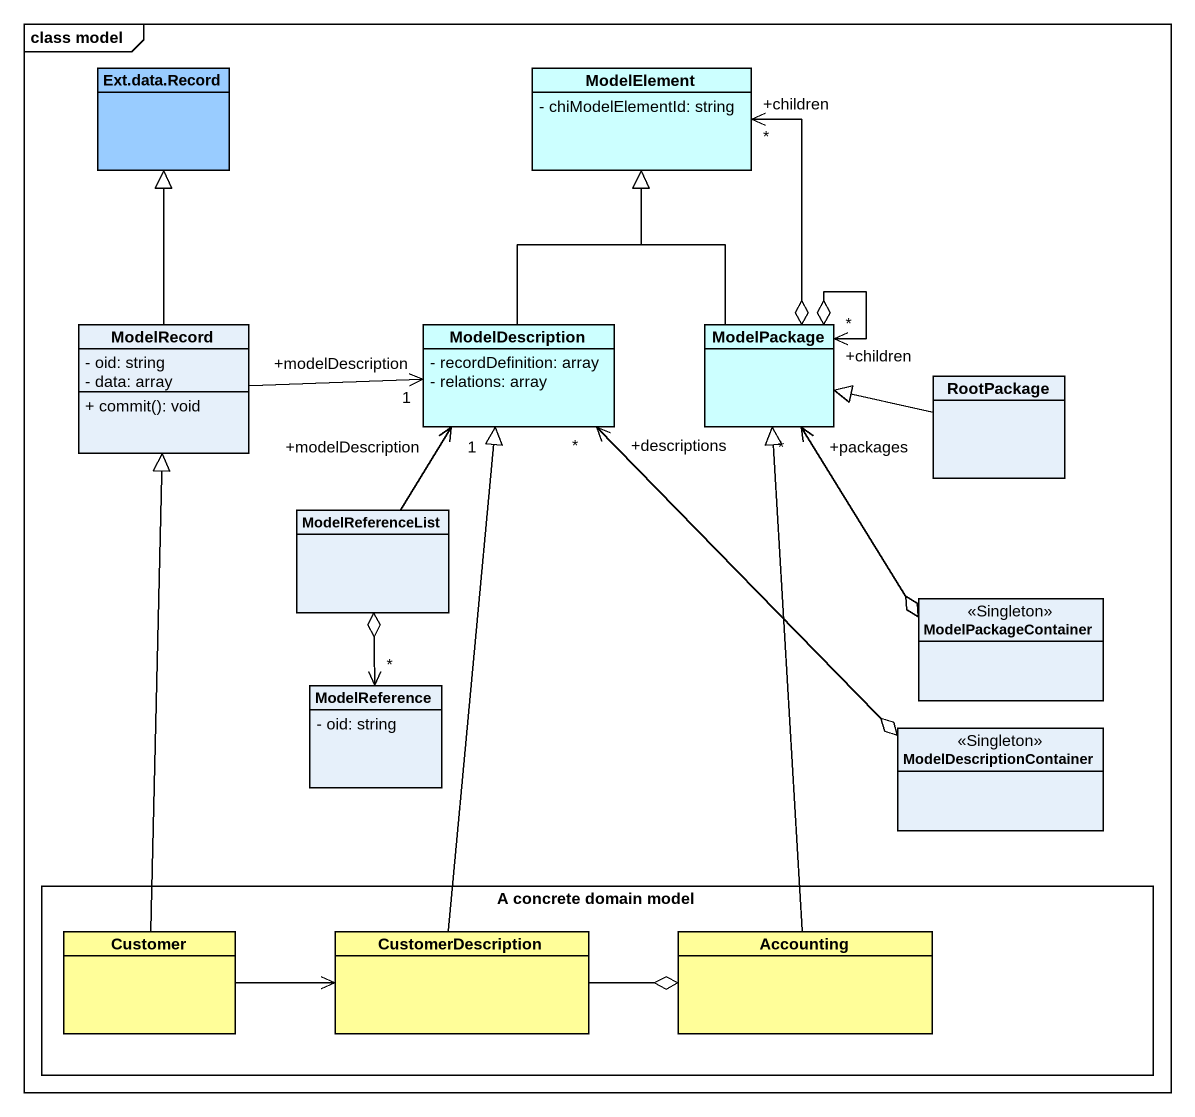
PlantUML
@startuml
mainframe class model
hide circle
hide empty members
skinparam classAttributeIconSize 0
class "Ext.data.Record" as Ext_data_Record #99CCFF
class ModelElement #CCFFFF {
  - chiModelElementId: string
}
class ModelRecord {
  - oid: string
  - data: array
  + commit(): void
}
class ModelDescription #CCFFFF {
  - recordDefinition: array
  - relations: array
}
class ModelPackage #CCFFFF
class RootPackage
class ModelReferenceList
class ModelPackageContainer <<Singleton>>
class ModelReference {
  - oid: string
}
class ModelDescriptionContainer <<Singleton>>
rectangle "A concrete domain model" as A_concrete_domain_model {
  class Customer #FFFE99
  class CustomerDescription #FFFE99
  class Accounting #FFFE99
}
ModelElement "+children\n*" <--o ModelPackage
ModelRecord -up-|> Ext_data_Record
ModelRecord -right-> "+modelDescription\n1" ModelDescription
ModelDescription -up-|> ModelElement
ModelDescription "+descriptions\n*" <--o ModelDescriptionContainer
ModelPackage -up-|> ModelElement
ModelPackage "+children\n*" <--o ModelPackage
ModelPackage "+packages\n*" <--o ModelPackageContainer
RootPackage -left-|> ModelPackage
ModelReferenceList -up-> "+modelDescription\n1" ModelDescription
ModelReference "*" <-up-o ModelReferenceList
Customer -up-|> ModelRecord
Customer -right-> CustomerDescription
CustomerDescription -up-|> ModelDescription
CustomerDescription -right-o Accounting
Accounting -up-|> ModelPackage
@enduml
